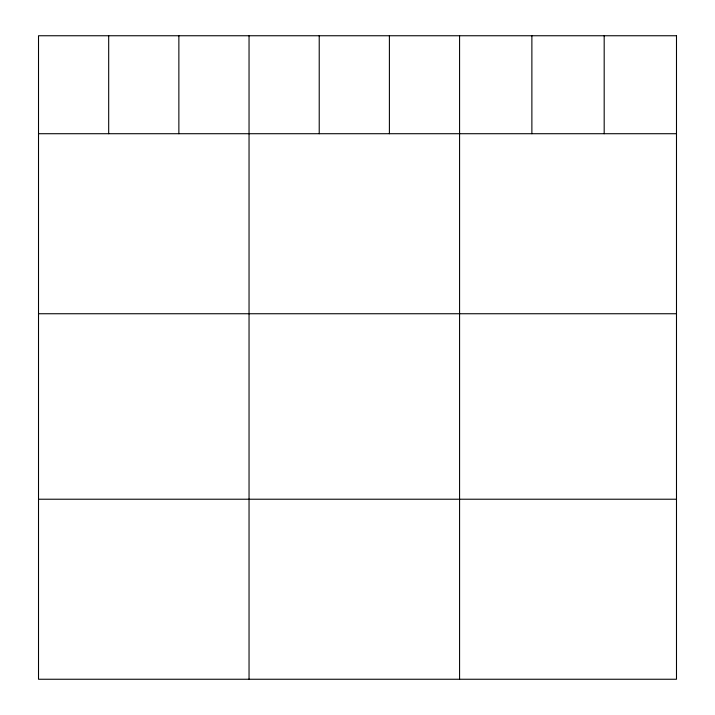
<?xml version="1.0" encoding="UTF-8"?>
<svg xmlns="http://www.w3.org/2000/svg" width="715" height="715" viewBox="0 0 715 715"><rect width="100%" height="100%" fill="white"/><g stroke="black" fill="none" stroke-linecap="round" stroke-linejoin="round"><path stroke-width="1.07" d="M38.512 133.714L676.488 133.714M38.512 313.742L676.488 313.742M38.512 499.222L676.488 499.222M604.184 35.75L604.184 133.714M531.88 35.75L531.88 133.714M459.575 35.75L459.575 679.25M389.398 35.75L389.398 133.714M319.221 35.75L319.221 133.714M249.043 35.75L249.043 679.25M178.866 35.75L178.866 133.714M108.689 35.75L108.689 133.714M676.488 35.75L38.512 35.75L38.512 679.25L676.488 679.25L676.488 35.75"/></g></svg>
